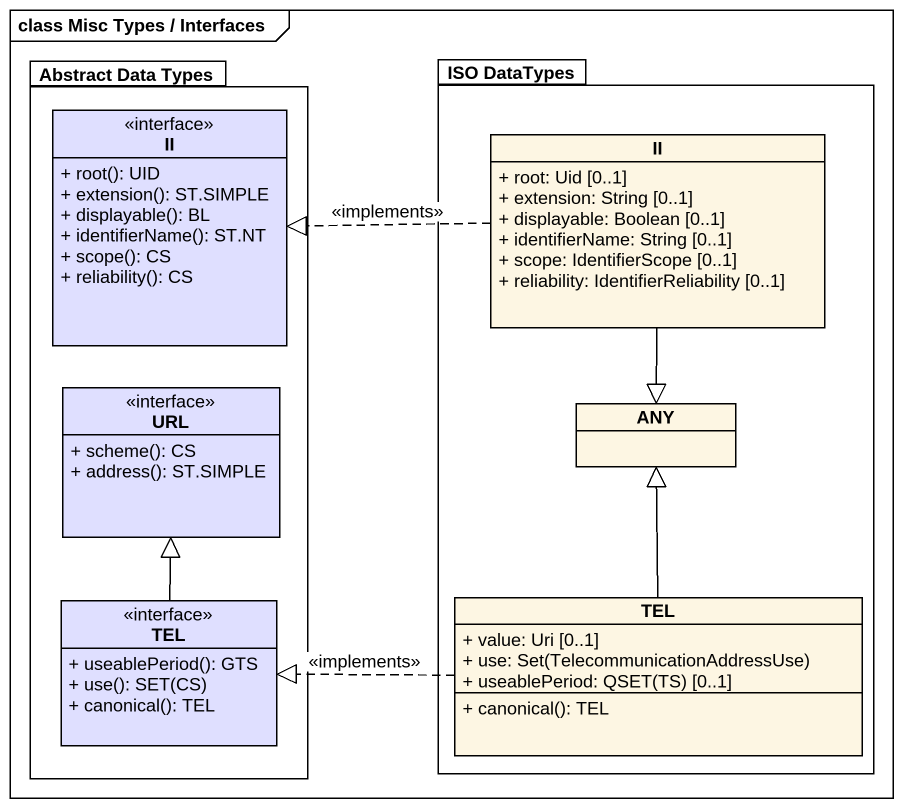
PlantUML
@startuml
mainframe class Misc Types / Interfaces
hide circle
hide empty members
skinparam classAttributeIconSize 0
package "Abstract Data Types" as Abstract_Data_Types #FFFFFF {
  class II <<interface>> #DFDFFF {
    + root(): UID
    + extension(): ST.SIMPLE
    + displayable(): BL
    + identifierName(): ST.NT
    + scope(): CS
    + reliability(): CS
  }
  class URL <<interface>> #DFDFFF {
    + scheme(): CS
    + address(): ST.SIMPLE
  }
  class TEL <<interface>> #DFDFFF {
    + useablePeriod(): GTS
    + use(): SET(CS)
    + canonical(): TEL
  }
}
package "ISO DataTypes" as ISO_DataTypes #FFFFFF {
  class "II" as II_2 {
    + root: Uid [0..1]
    + extension: String [0..1]
    + displayable: Boolean [0..1]
    + identifierName: String [0..1]
    + scope: IdentifierScope [0..1]
    + reliability: IdentifierReliability [0..1]
  }
  class ANY
  class "TEL" as TEL_2 {
    + value: Uri [0..1]
    {field} + use: Set(TelecommunicationAddressUse)
    {field} + useablePeriod: QSET(TS) [0..1]
    + canonical(): TEL
  }
}
II_2 .left.|> II : <<implements>>
II_2 --|> ANY
TEL -up-|> URL
TEL_2 -up-|> ANY
TEL_2 .left.|> TEL : <<implements>>
@enduml
